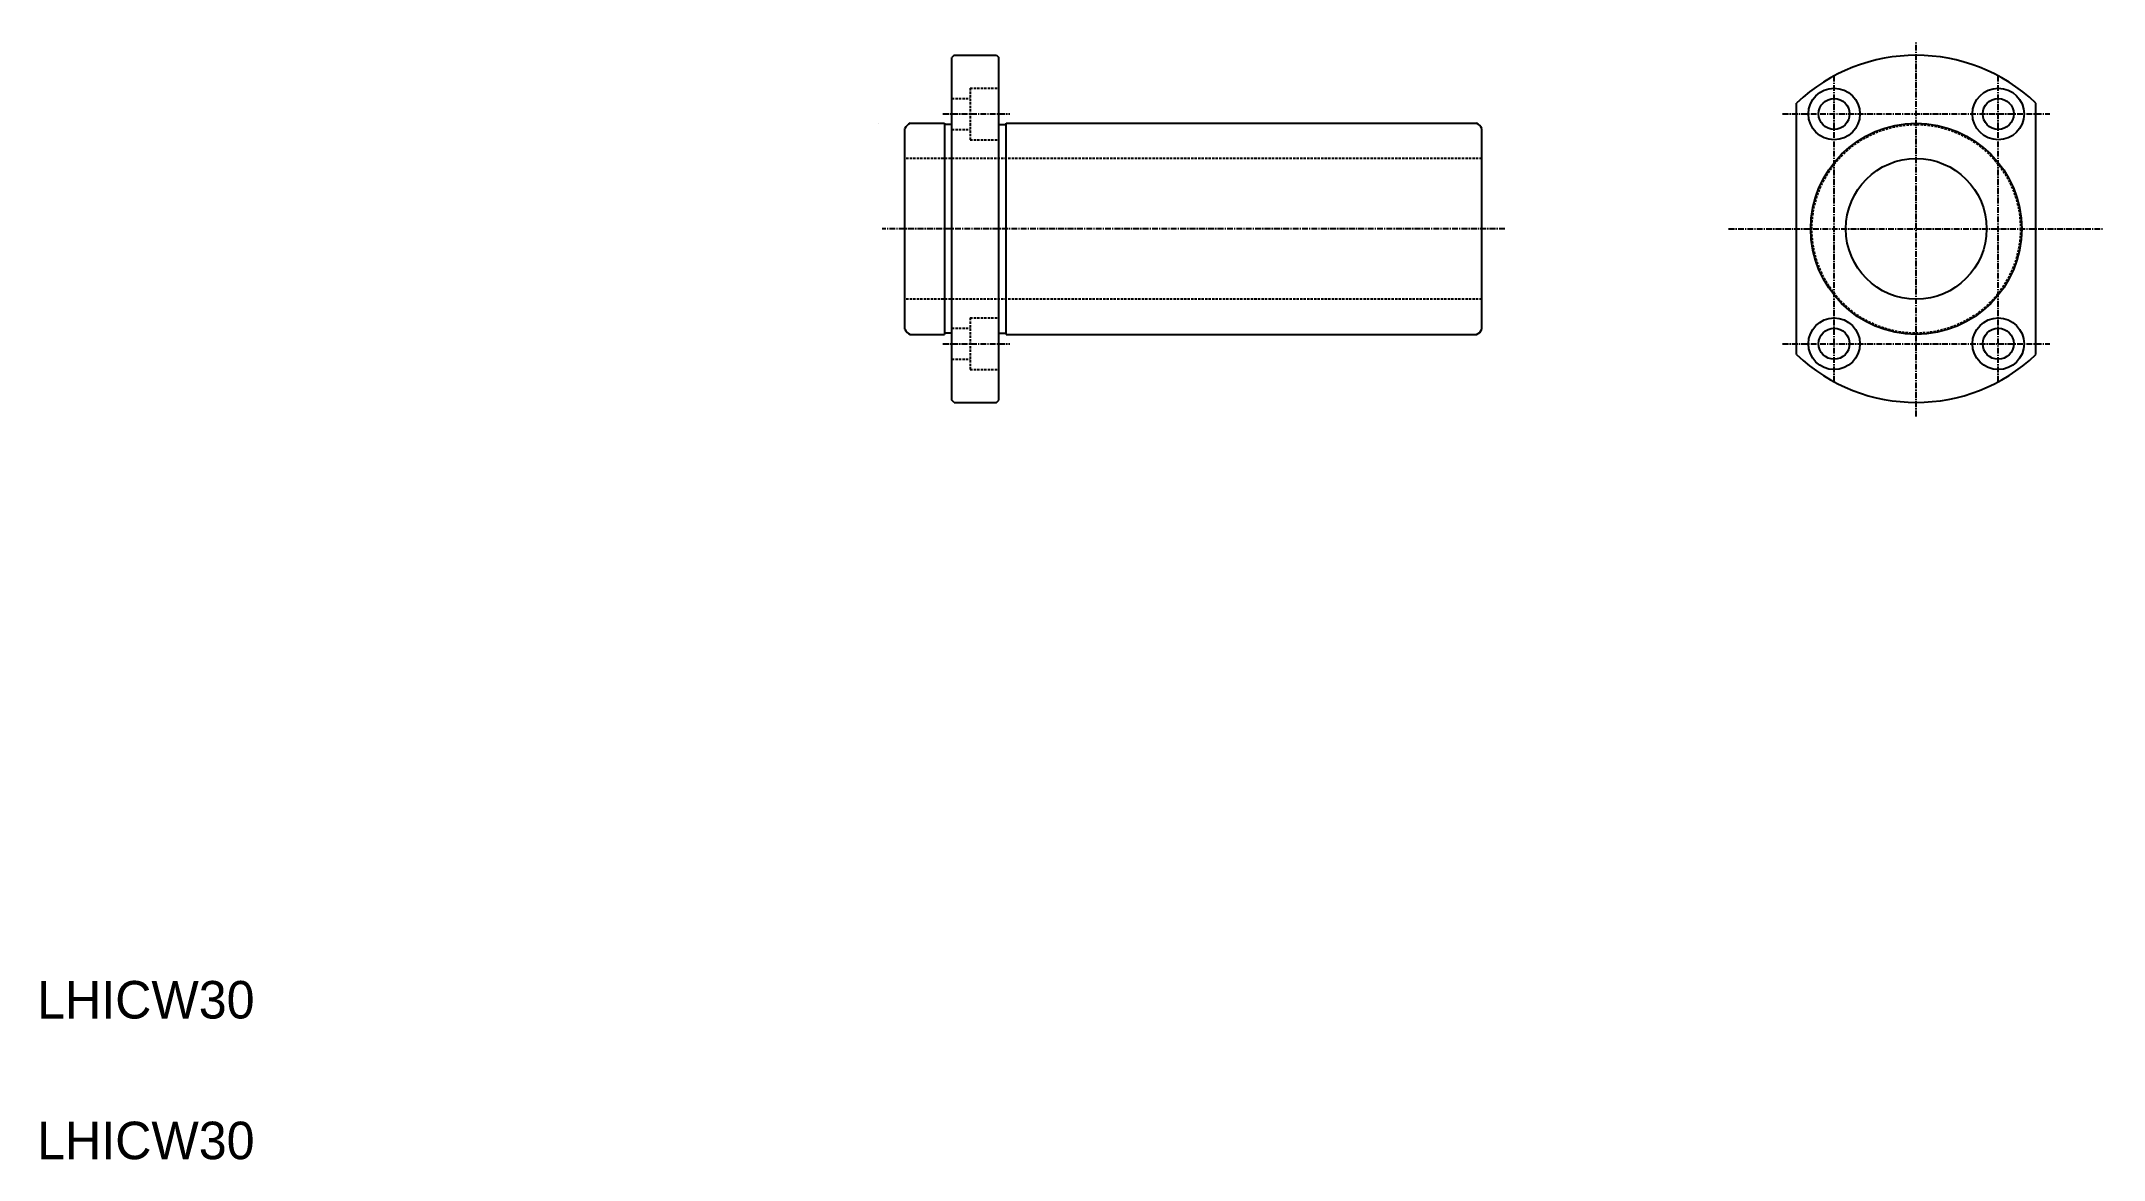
# Model space of a CAD drawing. Extents: x 21 to 461, y 20 to 258.
import ezdxf

# ---------------------------------------------------------------- set-up
doc = ezdxf.new("R2010")
doc.units = 0
doc.linetypes.add('CENTER', pattern=[2, 1.25, -0.25, 0.25, -0.25])
doc.linetypes.add('DASHED', pattern=[0.75, 0.5, -0.25])
doc.layers.get('0').update_dxf_attribs({"linetype": 'CONTINUOUS'})
doc.layers.add('CENTER', color=1, linetype='CENTER')

msp = doc.modelspace()

# ---------------------------------------------------------------- linework, layer by layer
at = {"color": 7, "linetype": 'CONTINUOUS'}
for p, q in [((215.58, 255.36), (215.08, 254.86)), ((215.58, 255.36), (224.58, 255.36)), ((224.58, 255.36), (225.08, 254.86)), ((215.08, 181.86), (215.08, 254.86)), ((225.08, 181.86), (225.08, 254.86)), ((395.23, 191.55), (395.23, 245.17)), ((446.23, 191.55), (446.23, 245.17)), ((199.33, 240.86), (199.33, 240.86)), ((205.08, 196.95), (205.08, 239.77)), ((206.17, 240.86), (213.48, 240.86)), ((213.48, 240.86), (213.48, 195.86)), ((215.08, 240.61), (213.48, 240.61)), ((225.08, 240.61), (226.68, 240.61)), ((226.68, 240.86), (326.99, 240.86)), ((226.68, 195.86), (226.68, 240.86)), ((328.08, 196.95), (328.08, 239.77)), ((206.17, 195.86), (213.48, 195.86)), ((215.08, 196.11), (213.48, 196.11)), ((225.08, 196.11), (226.68, 196.11)), ((226.68, 195.86), (326.99, 195.86)), ((215.58, 181.36), (215.08, 181.86)), ((215.58, 181.36), (224.58, 181.36)), ((224.58, 181.36), (225.08, 181.86))]:
    msp.add_line(p, q, dxfattribs=at)
at = {"color": 3, "linetype": 'DASHED'}
for p, q in [((218.98, 248.36), (218.98, 237.36)), ((218.98, 248.36), (225.08, 248.36)), ((215.08, 246.16), (218.98, 246.16)), ((215.08, 239.56), (218.98, 239.56)), ((328.08, 233.36), (205.08, 233.36)), ((218.98, 237.36), (225.08, 237.36)), ((328.08, 203.36), (205.08, 203.36)), ((218.98, 199.36), (218.98, 188.36)), ((218.98, 199.36), (225.08, 199.36)), ((215.08, 197.16), (218.98, 197.16)), ((215.08, 190.56), (218.98, 190.56)), ((218.98, 188.36), (225.08, 188.36))]:
    msp.add_line(p, q, dxfattribs=at)
at = {"color": 7, "linetype": 'CONTINUOUS'}
for centre, radius in [((403.23, 242.86), 5.5), ((438.23, 242.86), 5.5), ((403.23, 242.86), 3.3), ((438.23, 242.86), 3.3), ((420.73, 218.36), 22.5), ((420.73, 218.36), 15), ((403.23, 193.86), 5.5), ((438.23, 193.86), 5.5), ((403.23, 193.86), 3.3), ((438.23, 193.86), 3.3)]:
    msp.add_circle(centre, radius, dxfattribs=at)
at = {"color": 3, "linetype": 'DASHED'}
msp.add_circle((420.73, 218.36), 22.25, dxfattribs=at)
at = {"color": 7, "linetype": 'CONTINUOUS'}
for centre, radius, start, end in [((420.73, 218.36), 37, 46.434, 133.566), ((206.93, 239.01), 2, 112.3316, 157.6684), ((326.23, 239.01), 2, 22.3316, 67.6684), ((206.93, 197.71), 2, 202.3316, 247.6684), ((326.23, 197.71), 2, 292.3316, 337.6684), ((420.73, 218.36), 37, 226.434, 313.566)]:
    msp.add_arc(centre, radius, start, end, dxfattribs=at)
at = {"layer": 'CENTER', "color": 1, "linetype": 'CENTER'}
for p, q in [((420.73, 178.36), (420.73, 258.36)), ((403.23, 185.76), (403.23, 250.96)), ((438.23, 185.76), (438.23, 250.96)), ((213.16, 242.86), (227.43, 242.86)), ((392.23, 242.86), (449.23, 242.86)), ((333.01, 218.36), (200.18, 218.36)), ((380.73, 218.36), (460.73, 218.36)), ((213.16, 193.86), (227.43, 193.86)), ((392.23, 193.86), (449.23, 193.86))]:
    msp.add_line(p, q, dxfattribs=at)

# ---------------------------------------------------------------- texts
at = {"color": 7, "linetype": 'CONTINUOUS'}
for p in [(20, 50), (20, 20)]:
    msp.add_text('LHICW30', height=8, dxfattribs=at).set_placement(p)

doc.saveas('drawing.dxf')
